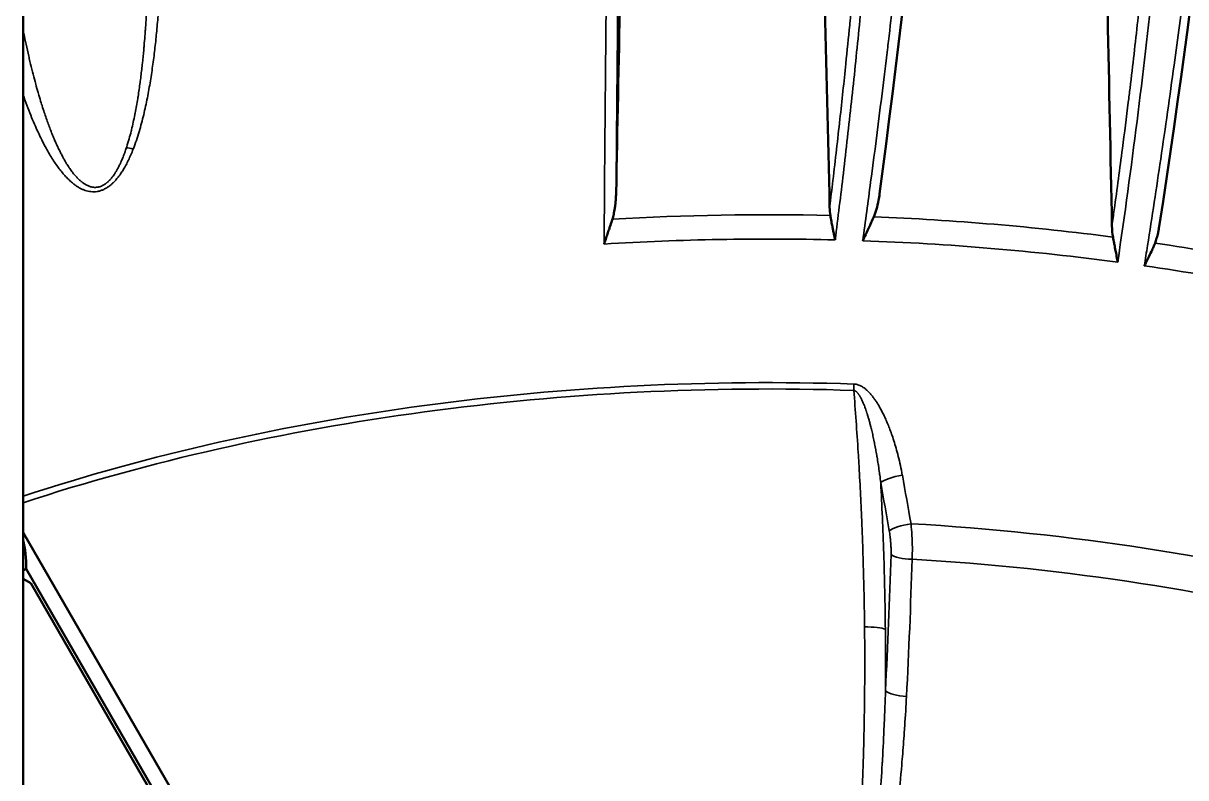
# Model space of a CAD drawing. Header units: millimetres. Extents: x 40 to 2195, y 40 to 1687.
# Drawn here: x 462 to 517.1, y 362.1 to 397.8 of the extents above; entities that cross this region are included whole.
import ezdxf

# ---------------------------------------------------------------- set-up
doc = ezdxf.new("R2010")
doc.units = ezdxf.units.MM
doc.header["$LTSCALE"] = 8
doc.layers.add('Visible (ISO)', color=7, linetype='Continuous', lineweight=50)
doc.layers.add('Visible Narrow (ISO)', color=7, linetype='Continuous', lineweight=35)

msp = doc.modelspace()

# ---------------------------------------------------------------- linework, layer by layer
at = {"layer": 'Visible (ISO)'}
for p, q in [((462.017, 469.69), (462.017, 351.447)), ((480.912, 340.958), (462.017, 373.686)), ((462.158, 371.973), (462.017, 371.891)), ((480.276, 340.591), (462.158, 371.973)), ((462.37, 371.286), (462.017, 371.49)), ((462.017, 371.49), (462.017, 351.447)), ((462.37, 371.286), (481.109, 338.83))]:
    msp.add_line(p, q, dxfattribs=at)
for centre, major_axis, ratio, start_param, end_param in [((497.287, 385.064), (81, 0), 0.57735, 0.064234, 1.506562), ((497.287, 385.064), (81, 0), 0.57735, 0.066811, 1.503985), ((500.82, 389.963), (-0.277, -1.797), 0.295629, 5.256042, 5.530059), ((514.154, 388.867), (-0.188, -1.763), 0.297698, 5.116794, 5.480805), ((459.33, 370.34), (-1.3, -4.853), 0.517638, 2.048455, 2.366015)]:
    msp.add_ellipse(centre, major_axis=major_axis, ratio=ratio, start_param=start_param, end_param=end_param, dxfattribs=at)
for points in [[(506.101, 426.256), (505.452, 414.73), (504.27, 402.415), (502.586, 389.731)], [(519.819, 424.724), (519.127, 413.166), (517.786, 400.851), (515.836, 388.19)], [(490.104, 389.771), (490.166, 392.849), (490.228, 395.927), (490.291, 399.005)], [(499.981, 399.168), (500.061, 395.813), (500.142, 392.459), (500.222, 389.104)], [(513.394, 398.172), (513.462, 394.856), (513.529, 391.541), (513.597, 388.225)]]:
    msp.add_open_spline(points, degree=3, dxfattribs=at)
for points, knots in [([(490.104, 389.771), (490.102, 389.7), (490.099, 389.632), (490.096, 389.567), (490.092, 389.501), (490.088, 389.439), (490.082, 389.379), (490.077, 389.319), (490.071, 389.262), (490.064, 389.207), (490.058, 389.152), (490.05, 389.1), (490.043, 389.049), (490.035, 388.999), (490.027, 388.951), (490.018, 388.904), (490.009, 388.858), (490, 388.813), (489.991, 388.77), (489.981, 388.728), (489.971, 388.686), (489.96, 388.646), (489.95, 388.606), (489.939, 388.568), (489.927, 388.53)], [0, 0, 0, 0, 0.125, 0.125, 0.125, 0.25, 0.25, 0.25, 0.375, 0.375, 0.375, 0.5, 0.5, 0.5, 0.625, 0.625, 0.625, 0.75, 0.75, 0.75, 0.875, 0.875, 0.875, 1, 1, 1, 1]), ([(502.586, 389.731), (502.573, 389.628), (502.556, 389.526), (502.48, 389.126), (502.404, 388.859), (502.315, 388.644)], [0.0605566, 0.0605566, 0.0605566, 0.0605566, 0.0975129, 0.0975129, 0.2085627, 0.2085627, 0.2085627, 0.2085627]), ([(489.534, 387.355), (489.568, 387.458), (489.602, 387.558), (489.635, 387.656), (489.649, 387.698), (489.664, 387.739), (489.678, 387.78), (489.691, 387.818), (489.704, 387.856), (489.716, 387.893), (489.74, 387.962), (489.763, 388.029), (489.785, 388.095), (489.794, 388.121), (489.803, 388.146), (489.811, 388.172), (489.844, 388.269), (489.875, 388.363), (489.903, 388.454), (489.912, 388.48), (489.92, 388.505), (489.927, 388.53)], [0, 0, 0, 0, 0.233103, 0.233103, 0.233103, 0.3333333, 0.3333333, 0.3333333, 0.4270182, 0.4270182, 0.4270182, 0.5993232, 0.5993232, 0.5993232, 0.6666667, 0.6666667, 0.6666667, 0.9260887, 0.9260887, 0.9260887, 1, 1, 1, 1]), ([(500.255, 388.708), (500.269, 388.618), (500.285, 388.523), (500.308, 388.403), (500.312, 388.38), (500.33, 388.284), (500.345, 388.209), (500.372, 388.08), (500.383, 388.026), (500.408, 387.905), (500.422, 387.836), (500.45, 387.702), (500.464, 387.637), (500.479, 387.564), (500.48, 387.558), (500.482, 387.551)], [0, 0, 0, 0, 0.2714706, 0.2714706, 0.3333333, 0.3333333, 0.532118, 0.532118, 0.6666667, 0.6666667, 0.8333333, 0.8333333, 0.985316, 0.985316, 1, 1, 1, 1]), ([(501.789, 387.512), (501.837, 387.611), (501.883, 387.708), (501.928, 387.801), (501.948, 387.842), (501.967, 387.882), (501.986, 387.921), (502.03, 388.014), (502.073, 388.105), (502.114, 388.193), (502.131, 388.228), (502.147, 388.263), (502.163, 388.298), (502.207, 388.395), (502.249, 388.488), (502.287, 388.578), (502.296, 388.6), (502.306, 388.622), (502.315, 388.644)], [0, 0, 0, 0, 0.2328423, 0.2328423, 0.2328423, 0.3333333, 0.3333333, 0.3333333, 0.5705929, 0.5705929, 0.5705929, 0.6666667, 0.6666667, 0.6666667, 0.9343903, 0.9343903, 0.9343903, 1, 1, 1, 1]), ([(515.836, 388.19), (515.828, 388.139), (515.82, 388.09), (515.811, 388.043), (515.801, 387.991), (515.791, 387.94), (515.781, 387.893), (515.77, 387.845), (515.76, 387.799), (515.748, 387.755), (515.737, 387.711), (515.726, 387.67), (515.714, 387.629), (515.702, 387.589), (515.69, 387.55), (515.677, 387.513), (515.665, 387.475), (515.652, 387.439), (515.638, 387.404)], [0.3454102, 0.3454102, 0.3454102, 0.3454102, 0.4444444, 0.4444444, 0.4444444, 0.5555556, 0.5555556, 0.5555556, 0.6666667, 0.6666667, 0.6666667, 0.7777778, 0.7777778, 0.7777778, 0.8888889, 0.8888889, 0.8888889, 1, 1, 1, 1]), ([(513.646, 387.682), (513.662, 387.591), (513.679, 387.496), (513.698, 387.397), (513.703, 387.373), (513.708, 387.348), (513.713, 387.323), (513.73, 387.232), (513.749, 387.137), (513.768, 387.04), (513.775, 387.003), (513.782, 386.966), (513.789, 386.929), (513.809, 386.83), (513.828, 386.727), (513.847, 386.621), (513.854, 386.581), (513.862, 386.54), (513.869, 386.499)], [0, 0, 0, 0, 0.2673068, 0.2673068, 0.2673068, 0.3333333, 0.3333333, 0.3333333, 0.5761653, 0.5761653, 0.5761653, 0.6666667, 0.6666667, 0.6666667, 0.9075225, 0.9075225, 0.9075225, 1, 1, 1, 1]), ([(515.13, 386.323), (515.178, 386.417), (515.224, 386.508), (515.269, 386.597), (515.288, 386.636), (515.307, 386.674), (515.326, 386.713), (515.374, 386.81), (515.42, 386.904), (515.462, 386.995), (515.474, 387.021), (515.486, 387.047), (515.498, 387.072), (515.514, 387.109), (515.53, 387.145), (515.546, 387.18), (515.568, 387.233), (515.59, 387.284), (515.61, 387.334), (515.62, 387.357), (515.629, 387.381), (515.638, 387.404)], [0, 0, 0, 0, 0.2315236, 0.2315236, 0.2315236, 0.3333333, 0.3333333, 0.3333333, 0.5927792, 0.5927792, 0.5927792, 0.6666667, 0.6666667, 0.6666667, 0.7725476, 0.7725476, 0.7725476, 0.9274699, 0.9274699, 0.9274699, 1, 1, 1, 1])]:
    msp.add_open_spline(points, degree=3, knots=knots, dxfattribs=at)
at = {"layer": 'Visible Narrow (ISO)'}
for centre, major_axis, ratio, start_param, end_param in [((467.612, 391.525), (-0.933, 0.361), 0.187661, 5.210874, 5.642229), ((497.287, 346.16), (73.756, 0), 0.57735, 1.530547, 1.670746), ((497.287, 346.16), (73.756, 0), 0.57735, 1.347141, 1.502576), ((497.287, 345.118), (73.567, 0), 0.57735, 1.527357, 1.676378), ((497.287, 345.118), (73.567, 0), 0.57735, 1.343443, 1.509555), ((497.287, 346.16), (73.756, 0), 0.57735, 1.16428, 1.319345), ((497.287, 345.118), (73.567, 0), 0.57735, 1.160106, 1.325816), ((497.287, 339.518), (71.487, 0), 0.57735, 1.513582, 2.086762), ((497.287, 339.295), (71.35, 0), 0.57735, 1.513582, 2.087853), ((501.32, 380.426), (-0.033, -0.999), 0.046688, 1.567779, 1.874506), ((503.579, 376.129), (-0.984, -0.177), 0.257481, 4.578781, 5.923373), ((449.047, 322.32), (15.023, -179.791), 0.339591, 1.834482, 1.847845), ((448.096, 322.295), (14.585, -178.896), 0.340227, 1.834795, 1.848154), ((503.984, 373.843), (-0.985, -0.172), 0.245364, 4.57592, 5.924528), ((497.287, 334.29), (69.297, 0), 0.57735, 1.145328, 1.472666), ((463.546, 404.976), (9.254, -113.514), 0.340227, 1.194588, 1.254365), ((504.066, 372.722), (-1, 0.03), 0.292612, 0.36377, 1.640836), ((464.203, 405.027), (9.339, -114.462), 0.340307, 1.194573, 1.254353), ((497.287, 333.186), (-68.312, 0), 0.57735, 4.289099, 4.61208), ((501.924, 369.026), (1, 0.011), 0.191824, 0.354547, 1.617913), ((503.803, 366.276), (-0.999, 0.052), 0.345479, 0.371003, 1.64827)]:
    msp.add_ellipse(centre, major_axis=major_axis, ratio=ratio, start_param=start_param, end_param=end_param, dxfattribs=at)
for points, knots in [([(489.534, 387.355), (489.535, 387.537), (489.537, 387.718), (489.561, 391.019), (489.588, 394.111), (489.63, 398.414), (489.642, 399.652), (489.672, 402.387), (489.688, 403.881), (489.735, 407.796), (489.766, 410.201), (489.805, 413.052), (489.812, 413.521), (489.845, 415.837), (489.873, 417.668), (489.94, 421.885), (489.98, 424.257), (490.023, 426.599)], [0, 0, 0, 0, 0.013233, 0.013233, 0.240908, 0.240908, 0.333333, 0.333333, 0.446064, 0.446064, 0.630289, 0.630289, 0.666667, 0.666667, 0.810189, 0.810189, 1, 1, 1, 1]), ([(490.104, 389.771), (490.112, 390.838), (490.12, 391.885), (490.138, 393.949), (490.147, 394.966), (490.16, 396.306), (490.163, 396.647), (490.171, 397.459), (490.175, 397.927), (490.19, 399.36), (490.199, 400.309), (490.219, 402.178), (490.23, 403.096), (490.244, 404.387), (490.249, 404.775), (490.257, 405.448), (490.26, 405.734), (490.27, 406.572), (490.277, 407.119), (490.29, 408.189), (490.297, 408.713), (490.31, 409.762), (490.317, 410.287), (490.331, 411.328), (490.338, 411.844), (490.347, 412.505), (490.349, 412.652), (490.358, 413.247), (490.364, 413.693), (490.377, 414.582), (490.383, 415.025), (490.396, 415.911), (490.403, 416.353), (490.416, 417.238), (490.423, 417.68), (490.435, 418.494), (490.441, 418.866), (490.448, 419.274), (490.448, 419.306), (490.459, 419.968), (490.469, 420.605), (490.49, 421.887), (490.501, 422.531), (490.523, 423.818), (490.534, 424.462), (490.553, 425.518), (490.56, 425.927), (490.567, 426.338)], [0, 0, 0, 0, 0.0701632, 0.0701632, 0.1412232, 0.1412232, 0.1657542, 0.1657542, 0.2, 0.2, 0.2717497, 0.2717497, 0.3444086, 0.3444086, 0.3762023, 0.3762023, 0.4, 0.4, 0.4466129, 0.4466129, 0.4924803, 0.4924803, 0.5394659, 0.5394659, 0.5864514, 0.5864514, 0.6, 0.6, 0.6411749, 0.6411749, 0.6822467, 0.6822467, 0.7231401, 0.7231401, 0.7635543, 0.7635543, 0.7970717, 0.7970717, 0.8, 0.8, 0.8561288, 0.8561288, 0.9114752, 0.9114752, 0.9658298, 0.9658298, 1, 1, 1, 1]), ([(500.222, 389.104), (500.274, 389.529), (500.325, 389.95), (500.492, 391.356), (500.603, 392.322), (500.806, 394.161), (500.899, 395.036), (501.051, 396.512), (501.112, 397.124), (501.174, 397.755), (501.177, 397.787), (501.239, 398.43), (501.295, 399.029), (501.404, 400.216), (501.456, 400.804), (501.519, 401.541), (501.533, 401.7), (501.602, 402.515), (501.654, 403.157), (501.717, 403.949), (501.729, 404.111), (501.791, 404.91), (501.837, 405.535), (501.905, 406.486), (501.928, 406.821), (501.994, 407.793), (502.035, 408.42), (502.092, 409.335), (502.11, 409.632), (502.163, 410.542), (502.197, 411.143), (502.231, 411.781), (502.234, 411.83), (502.269, 412.504), (502.299, 413.115), (502.346, 414.121), (502.364, 414.523), (502.398, 415.325), (502.415, 415.724), (502.452, 416.704), (502.473, 417.277), (502.507, 418.35), (502.522, 418.852), (502.541, 419.542), (502.546, 419.738), (502.564, 420.444), (502.576, 420.943), (502.595, 421.932), (502.604, 422.421), (502.613, 423.032), (502.614, 423.162), (502.617, 423.324), (502.617, 423.356), (502.628, 424.217), (502.635, 425.019), (502.639, 426.046), (502.639, 426.296), (502.639, 426.542)], [0, 0, 0, 0, 0.022132, 0.022132, 0.074763, 0.074763, 0.125, 0.125, 0.161747, 0.161747, 0.163689, 0.163689, 0.20119, 0.20119, 0.239406, 0.239406, 0.25, 0.25, 0.29388, 0.29388, 0.305201, 0.305201, 0.350174, 0.350174, 0.375, 0.375, 0.423133, 0.423133, 0.446708, 0.446708, 0.495932, 0.495932, 0.5, 0.5, 0.552444, 0.552444, 0.588272, 0.588272, 0.625, 0.625, 0.679741, 0.679741, 0.729804, 0.729804, 0.75, 0.75, 0.802799, 0.802799, 0.856638, 0.856638, 0.871348, 0.871348, 0.875, 0.875, 0.969251, 0.969251, 1, 1, 1, 1]), ([(503.113, 426.678), (503.111, 425.485), (503.102, 424.286), (503.067, 421.879), (503.042, 420.672), (502.976, 418.251), (502.935, 417.038), (502.862, 415.223), (502.836, 414.625), (502.755, 412.865), (502.695, 411.699), (502.56, 409.359), (502.486, 408.186), (502.323, 405.836), (502.236, 404.659), (502.073, 402.634), (502.002, 401.787), (501.827, 399.798), (501.721, 398.653), (501.496, 396.369), (501.379, 395.231), (501.132, 392.965), (501.004, 391.838), (500.746, 389.658), (500.616, 388.606), (500.482, 387.551)], [0, 0, 0, 0, 0.0960863, 0.0960863, 0.1917614, 0.1917614, 0.2868387, 0.2868387, 0.3333333, 0.3333333, 0.4234197, 0.4234197, 0.5132293, 0.5132293, 0.6026977, 0.6026977, 0.6666667, 0.6666667, 0.7527812, 0.7527812, 0.8380183, 0.8380183, 0.9219554, 0.9219554, 1, 1, 1, 1]), ([(501.789, 387.512), (501.917, 388.436), (502.041, 389.358), (502.443, 392.385), (502.708, 394.482), (502.976, 396.701), (502.992, 396.833), (503.165, 398.277), (503.317, 399.585), (503.564, 401.786), (503.662, 402.681), (503.933, 405.218), (504.1, 406.855), (504.331, 409.234), (504.402, 409.984), (504.569, 411.804), (504.664, 412.872), (504.884, 415.445), (505.005, 416.945), (505.25, 420.194), (505.371, 421.939), (505.542, 424.634), (505.599, 425.593), (505.653, 426.548)], [0, 0, 0, 0, 0.0683729, 0.0683729, 0.2248749, 0.2248749, 0.2348004, 0.2348004, 0.3333333, 0.3333333, 0.401161, 0.401161, 0.5261499, 0.5261499, 0.583884, 0.583884, 0.6666667, 0.6666667, 0.7841986, 0.7841986, 0.9228005, 0.9228005, 1, 1, 1, 1]), ([(513.597, 388.225), (513.633, 388.477), (513.668, 388.727), (513.842, 389.971), (513.972, 390.939), (514.191, 392.627), (514.283, 393.357), (514.398, 394.295), (514.425, 394.519), (514.518, 395.287), (514.581, 395.822), (514.703, 396.885), (514.762, 397.412), (514.866, 398.366), (514.913, 398.797), (514.979, 399.425), (515, 399.628), (515.095, 400.553), (515.165, 401.26), (515.292, 402.589), (515.35, 403.214), (515.421, 404.012), (515.437, 404.197), (515.508, 405.005), (515.559, 405.613), (515.655, 406.802), (515.7, 407.383), (515.754, 408.119), (515.767, 408.288), (515.822, 409.047), (515.862, 409.623), (515.932, 410.682), (515.963, 411.167), (516.001, 411.797), (516.01, 411.952), (516.052, 412.654), (516.082, 413.188), (516.132, 414.133), (516.153, 414.547), (516.179, 415.094), (516.186, 415.235), (516.216, 415.884), (516.238, 416.379), (516.272, 417.223), (516.286, 417.578), (516.304, 418.057), (516.309, 418.186), (516.331, 418.807), (516.346, 419.286), (516.369, 420.043), (516.377, 420.329), (516.387, 420.73), (516.39, 420.849), (516.404, 421.389), (516.413, 421.8), (516.426, 422.488), (516.432, 422.77), (516.438, 423.159), (516.44, 423.27), (516.451, 424.038), (516.458, 424.673), (516.463, 425.283)], [0, 0, 0, 0, 0.0122011, 0.0122011, 0.0610458, 0.0610458, 0.1, 0.1, 0.1123375, 0.1123375, 0.1427146, 0.1427146, 0.1737718, 0.1737718, 0.2, 0.2, 0.2125958, 0.2125958, 0.2579239, 0.2579239, 0.3, 0.3, 0.3128323, 0.3128323, 0.3564162, 0.3564162, 0.4, 0.4, 0.413088, 0.413088, 0.459231, 0.459231, 0.5, 0.5, 0.5133371, 0.5133371, 0.5611729, 0.5611729, 0.6, 0.6, 0.613589, 0.613589, 0.6629788, 0.6629788, 0.7, 0.7, 0.7138372, 0.7138372, 0.7669366, 0.7669366, 0.8, 0.8, 0.8140976, 0.8140976, 0.8642643, 0.8642643, 0.9, 0.9, 0.9143097, 0.9143097, 1, 1, 1, 1]), ([(516.999, 425.389), (516.969, 421.267), (516.833, 417.067), (516.59, 412.796), (516.347, 408.526), (515.997, 404.185), (515.543, 399.797), (515.089, 395.409), (514.531, 390.973), (513.869, 386.499)], [0, 0, 0, 0, 0.3333333, 0.3333333, 0.3333333, 0.6666667, 0.6666667, 0.6666667, 1, 1, 1, 1]), ([(515.13, 386.323), (515.18, 386.642), (515.231, 386.96), (515.281, 387.278), (515.496, 388.65), (515.704, 390.017), (515.906, 391.381), (516.126, 392.871), (516.337, 394.356), (516.54, 395.835), (516.712, 397.089), (516.877, 398.338), (517.037, 399.583), (517.092, 400.014), (517.146, 400.444), (517.2, 400.874), (517.432, 402.731), (517.65, 404.577), (517.854, 406.412), (518.057, 408.242), (518.246, 410.06), (518.421, 411.865), (518.442, 412.079), (518.462, 412.293), (518.482, 412.507), (518.618, 413.931), (518.745, 415.346), (518.862, 416.753), (518.984, 418.209), (519.096, 419.656), (519.199, 421.094), (519.293, 422.407), (519.379, 423.711), (519.456, 425.008)], [0, 0, 0, 0, 0.0237524, 0.0237524, 0.0237524, 0.1262562, 0.1262562, 0.1262562, 0.2383342, 0.2383342, 0.2383342, 0.3333333, 0.3333333, 0.3333333, 0.3661949, 0.3661949, 0.3661949, 0.5082401, 0.5082401, 0.5082401, 0.649873, 0.649873, 0.649873, 0.6666667, 0.6666667, 0.6666667, 0.778542, 0.778542, 0.778542, 0.8942946, 0.8942946, 0.8942946, 1, 1, 1, 1]), ([(468.548, 409.159), (468.563, 408.618), (468.59, 407.571), (468.614, 406.115), (468.624, 404.76), (468.62, 403.496), (468.603, 402.314), (468.574, 401.204), (468.532, 400.155), (468.478, 399.17), (468.414, 398.265), (468.342, 397.443), (468.261, 396.663), (468.164, 395.881), (468.044, 395.079), (467.901, 394.279), (467.729, 393.482), (467.517, 392.678), (467.333, 392.127), (467.226, 391.851)], [0, 0, 0, 0, 0.0588235, 0.1176471, 0.1764706, 0.2352941, 0.2941176, 0.3529412, 0.4117647, 0.4705882, 0.5294118, 0.5882353, 0.6470588, 0.7058824, 0.7647059, 0.8235294, 0.8823529, 0.9411765, 1, 1, 1, 1]), ([(467.947, 407.158), (467.953, 406.9), (467.958, 406.647), (467.962, 406.399), (467.966, 406.174), (467.97, 405.953), (467.973, 405.735), (467.976, 405.483), (467.979, 405.235), (467.982, 404.992), (467.984, 404.796), (467.985, 404.603), (467.986, 404.413), (467.988, 404.166), (467.988, 403.924), (467.989, 403.686), (467.989, 403.515), (467.989, 403.347), (467.988, 403.181), (467.987, 402.939), (467.986, 402.702), (467.984, 402.47), (467.983, 402.322), (467.981, 402.175), (467.979, 402.03), (467.976, 401.793), (467.973, 401.561), (467.968, 401.333), (467.966, 401.204), (467.963, 401.076), (467.96, 400.95), (467.954, 400.717), (467.948, 400.488), (467.941, 400.264), (467.938, 400.152), (467.934, 400.042), (467.93, 399.932), (467.922, 399.703), (467.913, 399.48), (467.904, 399.262), (467.9, 399.167), (467.895, 399.073), (467.891, 398.98), (467.88, 398.759), (467.869, 398.544), (467.857, 398.337), (467.852, 398.258), (467.848, 398.181), (467.843, 398.104), (467.832, 397.933), (467.822, 397.768), (467.81, 397.606), (467.808, 397.569), (467.805, 397.532), (467.802, 397.496), (467.798, 397.431), (467.793, 397.366), (467.788, 397.302), (467.777, 397.157), (467.765, 397.014), (467.753, 396.872), (467.749, 396.817), (467.744, 396.762), (467.739, 396.708), (467.734, 396.653), (467.729, 396.597), (467.724, 396.542), (467.705, 396.339), (467.685, 396.135), (467.663, 395.93), (467.658, 395.882), (467.653, 395.833), (467.647, 395.784), (467.624, 395.571), (467.598, 395.355), (467.57, 395.139), (467.565, 395.098), (467.559, 395.056), (467.554, 395.014), (467.524, 394.791), (467.492, 394.569), (467.457, 394.347), (467.451, 394.313), (467.446, 394.279), (467.44, 394.244), (467.403, 394.015), (467.363, 393.787), (467.318, 393.558), (467.313, 393.531), (467.308, 393.504), (467.302, 393.477), (467.255, 393.241), (467.204, 393.004), (467.145, 392.764), (467.14, 392.745), (467.135, 392.725), (467.13, 392.705), (467.068, 392.458), (466.999, 392.208), (466.918, 391.957), (466.914, 391.944), (466.909, 391.931), (466.905, 391.919)], [0.0588338, 0.0588338, 0.0588338, 0.0588338, 0.0896614, 0.0896614, 0.0896614, 0.1176471, 0.1176471, 0.1176471, 0.1501695, 0.1501695, 0.1501695, 0.1764706, 0.1764706, 0.1764706, 0.2106645, 0.2106645, 0.2106645, 0.2352941, 0.2352941, 0.2352941, 0.2711646, 0.2711646, 0.2711646, 0.2941176, 0.2941176, 0.2941176, 0.3316501, 0.3316501, 0.3316501, 0.3529412, 0.3529412, 0.3529412, 0.3921546, 0.3921546, 0.3921546, 0.4117647, 0.4117647, 0.4117647, 0.4526837, 0.4526837, 0.4526837, 0.4705882, 0.4705882, 0.4705882, 0.5132063, 0.5132063, 0.5132063, 0.5294118, 0.5294118, 0.5294118, 0.565375, 0.565375, 0.565375, 0.5736266, 0.5736266, 0.5736266, 0.5882353, 0.5882353, 0.5882353, 0.6213632, 0.6213632, 0.6213632, 0.6340921, 0.6340921, 0.6340921, 0.6470588, 0.6470588, 0.6470588, 0.6946342, 0.6946342, 0.6946342, 0.7058824, 0.7058824, 0.7058824, 0.7551917, 0.7551917, 0.7551917, 0.7647059, 0.7647059, 0.7647059, 0.815667, 0.815667, 0.815667, 0.8235294, 0.8235294, 0.8235294, 0.8761526, 0.8761526, 0.8761526, 0.8823529, 0.8823529, 0.8823529, 0.9366609, 0.9366609, 0.9366609, 0.9411765, 0.9411765, 0.9411765, 0.9971517, 0.9971517, 0.9971517, 1, 1, 1, 1]), ([(466.905, 391.919), (466.903, 391.912), (466.901, 391.905), (466.875, 391.829), (466.852, 391.761), (466.824, 391.684), (466.82, 391.672), (466.813, 391.653), (466.81, 391.645), (466.78, 391.564), (466.753, 391.493), (466.722, 391.417), (466.718, 391.409), (466.691, 391.342), (466.666, 391.285), (466.639, 391.225), (466.636, 391.219), (466.629, 391.204), (466.625, 391.195), (466.596, 391.132), (466.571, 391.08), (466.544, 391.027), (466.543, 391.025), (466.537, 391.013), (466.532, 391.004), (466.501, 390.945), (466.475, 390.897), (466.444, 390.842), (466.438, 390.833), (466.408, 390.78), (466.382, 390.739), (466.35, 390.69), (466.344, 390.681), (466.316, 390.638), (466.293, 390.606), (466.267, 390.571), (466.264, 390.567), (466.255, 390.555), (466.249, 390.546), (466.226, 390.517), (466.21, 390.496), (466.184, 390.466), (466.175, 390.455), (466.158, 390.436), (466.151, 390.428), (466.126, 390.4), (466.109, 390.381), (466.085, 390.357), (466.078, 390.35), (466.064, 390.336), (466.056, 390.329), (466.034, 390.308), (466.019, 390.294), (465.995, 390.273), (465.985, 390.265), (465.967, 390.25), (465.958, 390.243), (465.929, 390.221), (465.909, 390.206), (465.882, 390.188), (465.876, 390.184), (465.86, 390.173), (465.849, 390.167), (465.816, 390.147), (465.793, 390.134), (465.765, 390.121), (465.761, 390.119), (465.745, 390.111), (465.734, 390.106), (465.695, 390.09), (465.668, 390.08), (465.628, 390.068), (465.615, 390.065), (465.576, 390.055), (465.549, 390.05), (465.509, 390.044), (465.496, 390.043), (465.456, 390.04), (465.43, 390.039), (465.39, 390.04), (465.376, 390.041), (465.337, 390.044), (465.313, 390.047), (465.274, 390.054), (465.26, 390.057), (465.222, 390.066), (465.199, 390.072), (465.162, 390.084), (465.147, 390.089), (465.111, 390.103), (465.09, 390.112), (465.055, 390.128), (465.04, 390.135), (465.006, 390.152), (464.986, 390.163), (464.952, 390.183), (464.937, 390.192), (464.903, 390.213), (464.884, 390.226), (464.85, 390.25), (464.834, 390.261), (464.8, 390.287), (464.782, 390.301), (464.746, 390.33), (464.73, 390.344), (464.695, 390.375), (464.676, 390.392), (464.64, 390.426), (464.622, 390.444), (464.586, 390.48), (464.567, 390.5), (464.529, 390.54), (464.51, 390.562), (464.472, 390.605), (464.453, 390.627), (464.414, 390.674), (464.394, 390.699), (464.355, 390.749), (464.336, 390.773), (464.296, 390.828), (464.274, 390.858), (464.234, 390.915), (464.215, 390.941), (464.174, 391.003), (464.151, 391.038), (464.11, 391.102), (464.092, 391.131), (464.049, 391.2), (464.025, 391.24), (463.983, 391.312), (463.966, 391.342), (463.923, 391.418), (463.897, 391.464), (463.855, 391.543), (463.838, 391.575), (463.795, 391.658), (463.769, 391.71), (463.726, 391.797), (463.71, 391.83), (463.666, 391.921), (463.639, 391.98), (463.595, 392.075), (463.58, 392.11), (463.535, 392.21), (463.506, 392.276), (463.462, 392.381), (463.447, 392.417), (463.401, 392.528), (463.371, 392.603), (463.325, 392.719), (463.31, 392.757), (463.264, 392.878), (463.231, 392.964), (463.185, 393.091), (463.171, 393.131), (463.123, 393.264), (463.089, 393.362), (463.041, 393.502), (463.028, 393.543), (462.979, 393.689), (462.943, 393.799), (462.895, 393.952), (462.882, 393.994), (462.832, 394.154), (462.795, 394.276), (462.746, 394.443), (462.734, 394.485), (462.684, 394.659), (462.646, 394.794), (462.597, 394.975), (462.585, 395.017), (462.535, 395.205), (462.496, 395.355), (462.446, 395.551), (462.436, 395.593), (462.385, 395.796), (462.345, 395.963), (462.294, 396.178), (462.285, 396.219), (462.233, 396.442), (462.191, 396.629), (462.14, 396.864), (462.131, 396.905), (462.087, 397.11), (462.052, 397.279), (462.017, 397.454)], [0, 0, 0, 0, 0.0016282, 0.0016282, 0.0186497, 0.0186497, 0.0217391, 0.0217391, 0.0237733, 0.0237733, 0.0434783, 0.0434783, 0.045922, 0.045922, 0.0632661, 0.0632661, 0.0652174, 0.0652174, 0.0680703, 0.0680703, 0.085929, 0.085929, 0.0869565, 0.0869565, 0.0902205, 0.0902205, 0.1086957, 0.1086957, 0.1123683, 0.1123683, 0.1304348, 0.1304348, 0.1345224, 0.1345224, 0.1503734, 0.1503734, 0.1521739, 0.1521739, 0.1566308, 0.1566308, 0.1676367, 0.1676367, 0.173913, 0.173913, 0.1788526, 0.1788526, 0.1910151, 0.1910151, 0.1956522, 0.1956522, 0.2009937, 0.2009937, 0.2110181, 0.2110181, 0.2173913, 0.2173913, 0.2230472, 0.2230472, 0.2355967, 0.2355967, 0.2391304, 0.2391304, 0.2452497, 0.2452497, 0.2585586, 0.2585586, 0.2608696, 0.2608696, 0.2674066, 0.2674066, 0.2826087, 0.2826087, 0.2895444, 0.2895444, 0.3043478, 0.3043478, 0.3116902, 0.3116902, 0.326087, 0.326087, 0.3338445, 0.3338445, 0.3478261, 0.3478261, 0.3559886, 0.3559886, 0.3695652, 0.3695652, 0.3781607, 0.3781607, 0.3913043, 0.3913043, 0.4003016, 0.4003016, 0.4130435, 0.4130435, 0.4224411, 0.4224411, 0.4347826, 0.4347826, 0.4445883, 0.4445883, 0.4565217, 0.4565217, 0.4667326, 0.4667326, 0.4782609, 0.4782609, 0.4888772, 0.4888772, 0.5, 0.5, 0.5110313, 0.5110313, 0.5217391, 0.5217391, 0.5331791, 0.5331791, 0.5434783, 0.5434783, 0.5553255, 0.5553255, 0.5652174, 0.5652174, 0.5774748, 0.5774748, 0.5869565, 0.5869565, 0.5996239, 0.5996239, 0.6086957, 0.6086957, 0.621778, 0.621778, 0.6304348, 0.6304348, 0.6439187, 0.6439187, 0.6521739, 0.6521739, 0.6660653, 0.6660653, 0.673913, 0.673913, 0.6882135, 0.6882135, 0.6956522, 0.6956522, 0.7103616, 0.7103616, 0.7173913, 0.7173913, 0.7325087, 0.7325087, 0.7391304, 0.7391304, 0.7546593, 0.7546593, 0.7608696, 0.7608696, 0.7768084, 0.7768084, 0.7826087, 0.7826087, 0.7989572, 0.7989572, 0.8043478, 0.8043478, 0.8211052, 0.8211052, 0.826087, 0.826087, 0.8432481, 0.8432481, 0.8478261, 0.8478261, 0.8653968, 0.8653968, 0.8695652, 0.8695652, 0.8875453, 0.8875453, 0.8913043, 0.8913043, 0.9061944, 0.9061944, 0.9061944, 0.9061944]), ([(467.226, 391.851), (467.189, 391.757), (467.152, 391.666), (467.114, 391.58), (467.077, 391.493), (467.039, 391.411), (467.001, 391.332), (466.964, 391.254), (466.926, 391.179), (466.888, 391.108), (466.85, 391.037), (466.811, 390.969), (466.773, 390.906), (466.735, 390.842), (466.697, 390.782), (466.658, 390.724), (466.62, 390.667), (466.582, 390.613), (466.543, 390.563), (466.505, 390.512), (466.466, 390.464), (466.426, 390.418), (466.387, 390.372), (466.347, 390.329), (466.307, 390.289), (466.268, 390.25), (466.23, 390.214), (466.191, 390.18), (466.152, 390.147), (466.114, 390.116), (466.072, 390.086), (466.031, 390.056), (465.987, 390.027), (465.942, 390), (465.896, 389.974), (465.849, 389.95), (465.802, 389.929), (465.754, 389.908), (465.706, 389.891), (465.658, 389.876), (465.61, 389.862), (465.561, 389.851), (465.512, 389.844), (465.463, 389.836), (465.415, 389.832), (465.366, 389.831), (465.318, 389.83), (465.27, 389.832), (465.223, 389.837), (465.176, 389.842), (465.13, 389.849), (465.085, 389.859), (465.04, 389.869), (464.996, 389.882), (464.953, 389.896), (464.91, 389.911), (464.868, 389.927), (464.826, 389.945), (464.784, 389.964), (464.743, 389.984), (464.701, 390.007), (464.659, 390.029), (464.617, 390.054), (464.575, 390.081), (464.532, 390.109), (464.489, 390.139), (464.445, 390.172), (464.401, 390.205), (464.356, 390.24), (464.31, 390.279), (464.264, 390.319), (464.217, 390.361), (464.17, 390.407), (464.122, 390.452), (464.074, 390.501), (464.025, 390.554), (463.976, 390.607), (463.927, 390.663), (463.877, 390.723), (463.826, 390.783), (463.776, 390.846), (463.725, 390.913), (463.673, 390.981), (463.622, 391.052), (463.57, 391.126), (463.518, 391.201), (463.466, 391.279), (463.414, 391.361), (463.361, 391.443), (463.309, 391.528), (463.256, 391.618), (463.203, 391.708), (463.149, 391.802), (463.095, 391.9), (463.041, 391.999), (462.987, 392.103), (462.931, 392.212), (462.876, 392.321), (462.82, 392.435), (462.764, 392.555), (462.707, 392.676), (462.65, 392.802), (462.591, 392.934), (462.533, 393.067), (462.475, 393.206), (462.415, 393.352), (462.356, 393.498), (462.296, 393.65), (462.235, 393.809), (462.175, 393.968), (462.114, 394.134), (462.053, 394.307), (462.041, 394.341), (462.029, 394.376), (462.017, 394.411)], [0, 0, 0, 0, 0.0217391, 0.0217391, 0.0217391, 0.0434783, 0.0434783, 0.0434783, 0.0652174, 0.0652174, 0.0652174, 0.0869565, 0.0869565, 0.0869565, 0.1086957, 0.1086957, 0.1086957, 0.1304348, 0.1304348, 0.1304348, 0.1521739, 0.1521739, 0.1521739, 0.173913, 0.173913, 0.173913, 0.1956522, 0.1956522, 0.1956522, 0.2173913, 0.2173913, 0.2173913, 0.2391304, 0.2391304, 0.2391304, 0.2608696, 0.2608696, 0.2608696, 0.2826087, 0.2826087, 0.2826087, 0.3043478, 0.3043478, 0.3043478, 0.326087, 0.326087, 0.326087, 0.3478261, 0.3478261, 0.3478261, 0.3695652, 0.3695652, 0.3695652, 0.3913043, 0.3913043, 0.3913043, 0.4130435, 0.4130435, 0.4130435, 0.4347826, 0.4347826, 0.4347826, 0.4565217, 0.4565217, 0.4565217, 0.4782609, 0.4782609, 0.4782609, 0.5, 0.5, 0.5, 0.5217391, 0.5217391, 0.5217391, 0.5434783, 0.5434783, 0.5434783, 0.5652174, 0.5652174, 0.5652174, 0.5869565, 0.5869565, 0.5869565, 0.6086957, 0.6086957, 0.6086957, 0.6304348, 0.6304348, 0.6304348, 0.6521739, 0.6521739, 0.6521739, 0.673913, 0.673913, 0.673913, 0.6956522, 0.6956522, 0.6956522, 0.7173913, 0.7173913, 0.7173913, 0.7391304, 0.7391304, 0.7391304, 0.7608696, 0.7608696, 0.7608696, 0.7826087, 0.7826087, 0.7826087, 0.8043478, 0.8043478, 0.8043478, 0.8086909, 0.8086909, 0.8086909, 0.8086909]), ([(501.375, 380.724), (501.398, 380.723), (501.422, 380.721), (501.472, 380.714), (501.498, 380.708), (501.551, 380.695), (501.578, 380.686), (501.632, 380.665), (501.66, 380.653), (501.715, 380.626), (501.742, 380.611), (501.798, 380.576), (501.826, 380.557), (501.883, 380.516), (501.911, 380.494), (501.968, 380.446), (501.997, 380.42), (502.055, 380.364), (502.084, 380.334), (502.142, 380.271), (502.172, 380.237), (502.231, 380.166), (502.261, 380.128), (502.321, 380.048), (502.352, 380.006), (502.413, 379.918), (502.443, 379.871), (502.505, 379.773), (502.536, 379.722), (502.599, 379.614), (502.63, 379.558), (502.693, 379.439), (502.725, 379.377), (502.79, 379.247), (502.822, 379.178), (502.888, 379.035), (502.921, 378.959), (502.987, 378.801), (503.02, 378.719), (503.088, 378.544), (503.122, 378.451), (503.191, 378.255), (503.226, 378.151), (503.297, 377.928), (503.333, 377.81), (503.403, 377.561), (503.438, 377.43), (503.507, 377.159), (503.54, 377.017), (503.604, 376.72), (503.635, 376.565), (503.665, 376.403)], [0.0000006, 0.0000006, 0.0000006, 0.0000006, 0.04, 0.04, 0.08, 0.08, 0.12, 0.12, 0.16, 0.16, 0.2, 0.2, 0.24, 0.24, 0.28, 0.28, 0.32, 0.32, 0.36, 0.36, 0.4, 0.4, 0.44, 0.44, 0.48, 0.48, 0.52, 0.52, 0.56, 0.56, 0.6, 0.6, 0.64, 0.64, 0.68, 0.68, 0.72, 0.72, 0.76, 0.76, 0.8, 0.8, 0.84, 0.84, 0.88, 0.88, 0.92, 0.92, 0.96, 0.96, 1, 1, 1, 1]), ([(501.367, 380.422), (501.404, 379.947), (501.441, 379.463), (501.475, 378.97), (501.51, 378.485), (501.542, 377.99), (501.573, 377.487), (501.584, 377.319), (501.594, 377.151), (501.604, 376.981), (501.63, 376.536), (501.654, 376.085), (501.677, 375.626), (501.7, 375.177), (501.721, 374.721), (501.741, 374.258), (501.755, 373.924), (501.768, 373.587), (501.78, 373.246), (501.798, 372.751), (501.814, 372.248), (501.827, 371.738), (501.841, 371.237), (501.852, 370.729), (501.861, 370.215), (501.867, 369.885), (501.872, 369.552), (501.875, 369.217)], [0.0000007, 0.0000007, 0.0000007, 0.0000007, 0.1442254, 0.1442254, 0.1442254, 0.286103, 0.286103, 0.286103, 0.3333333, 0.3333333, 0.3333333, 0.4573374, 0.4573374, 0.4573374, 0.5789547, 0.5789547, 0.5789547, 0.6666667, 0.6666667, 0.6666667, 0.7941785, 0.7941785, 0.7941785, 0.9195652, 0.9195652, 0.9195652, 0.9999976, 0.9999976, 0.9999976, 0.9999976]), ([(501.367, 380.422), (501.371, 380.421), (501.375, 380.42), (501.379, 380.42), (501.387, 380.418), (501.395, 380.416), (501.403, 380.412), (501.408, 380.411), (501.412, 380.409), (501.417, 380.406), (501.425, 380.403), (501.434, 380.398), (501.442, 380.393), (501.448, 380.39), (501.453, 380.387), (501.459, 380.383), (501.467, 380.377), (501.475, 380.371), (501.483, 380.364), (501.489, 380.359), (501.496, 380.353), (501.502, 380.347), (501.51, 380.34), (501.518, 380.333), (501.525, 380.325), (501.532, 380.317), (501.539, 380.31), (501.546, 380.301), (501.554, 380.293), (501.561, 380.284), (501.568, 380.275), (501.576, 380.265), (501.584, 380.255), (501.592, 380.244), (501.599, 380.235), (501.605, 380.225), (501.612, 380.215), (501.621, 380.202), (501.629, 380.189), (501.638, 380.176), (501.644, 380.165), (501.651, 380.155), (501.657, 380.144), (501.666, 380.129), (501.676, 380.112), (501.685, 380.096), (501.691, 380.085), (501.697, 380.074), (501.703, 380.062), (501.713, 380.044), (501.723, 380.024), (501.733, 380.004), (501.739, 379.992), (501.744, 379.981), (501.75, 379.969), (501.761, 379.947), (501.771, 379.923), (501.782, 379.899), (501.787, 379.888), (501.792, 379.876), (501.798, 379.865), (501.809, 379.838), (501.821, 379.81), (501.833, 379.781), (501.837, 379.77), (501.842, 379.759), (501.846, 379.748), (501.859, 379.717), (501.871, 379.684), (501.884, 379.65), (501.888, 379.64), (501.892, 379.629), (501.896, 379.618), (501.91, 379.582), (501.923, 379.544), (501.937, 379.504), (501.94, 379.495), (501.943, 379.485), (501.947, 379.475), (501.961, 379.433), (501.976, 379.389), (501.99, 379.344), (501.993, 379.335), (501.996, 379.326), (501.999, 379.317), (502.014, 379.269), (502.029, 379.219), (502.045, 379.167), (502.047, 379.159), (502.049, 379.152), (502.052, 379.145), (502.068, 379.089), (502.084, 379.032), (502.101, 378.972), (502.103, 378.966), (502.104, 378.961), (502.106, 378.955), (502.123, 378.892), (502.141, 378.826), (502.159, 378.757), (502.159, 378.753), (502.16, 378.75), (502.161, 378.747), (502.18, 378.675), (502.198, 378.599), (502.217, 378.52), (502.236, 378.44), (502.256, 378.356), (502.275, 378.268), (502.295, 378.18), (502.315, 378.087), (502.335, 377.988), (502.336, 377.981), (502.338, 377.974), (502.339, 377.967), (502.358, 377.875), (502.377, 377.778), (502.397, 377.675), (502.399, 377.662), (502.401, 377.65), (502.403, 377.638), (502.421, 377.545), (502.438, 377.447), (502.456, 377.346), (502.457, 377.338), (502.459, 377.329), (502.46, 377.321), (502.463, 377.303), (502.466, 377.284), (502.469, 377.266), (502.487, 377.159), (502.505, 377.048), (502.523, 376.933), (502.527, 376.908), (502.531, 376.882), (502.534, 376.856), (502.551, 376.745), (502.568, 376.63), (502.584, 376.511), (502.588, 376.478), (502.593, 376.445), (502.597, 376.411), (502.612, 376.295), (502.627, 376.176), (502.642, 376.052)], [0.0000019, 0.0000019, 0.0000019, 0.0000019, 0.0135104, 0.0135104, 0.0135104, 0.04, 0.04, 0.04, 0.0550762, 0.0550762, 0.0550762, 0.08, 0.08, 0.08, 0.096632, 0.096632, 0.096632, 0.12, 0.12, 0.12, 0.1381947, 0.1381947, 0.1381947, 0.16, 0.16, 0.16, 0.1797045, 0.1797045, 0.1797045, 0.2, 0.2, 0.2, 0.2212504, 0.2212504, 0.2212504, 0.24, 0.24, 0.24, 0.2628016, 0.2628016, 0.2628016, 0.28, 0.28, 0.28, 0.3043346, 0.3043346, 0.3043346, 0.32, 0.32, 0.32, 0.3458793, 0.3458793, 0.3458793, 0.36, 0.36, 0.36, 0.3874214, 0.3874214, 0.3874214, 0.4, 0.4, 0.4, 0.4289625, 0.4289625, 0.4289625, 0.44, 0.44, 0.44, 0.4705064, 0.4705064, 0.4705064, 0.48, 0.48, 0.48, 0.5120503, 0.5120503, 0.5120503, 0.52, 0.52, 0.52, 0.5535882, 0.5535882, 0.5535882, 0.56, 0.56, 0.56, 0.5951313, 0.5951313, 0.5951313, 0.6, 0.6, 0.6, 0.6366755, 0.6366755, 0.6366755, 0.64, 0.64, 0.64, 0.6782195, 0.6782195, 0.6782195, 0.68, 0.68, 0.68, 0.7197631, 0.7197631, 0.7197631, 0.76, 0.76, 0.76, 0.8, 0.8, 0.8, 0.8028581, 0.8028581, 0.8028581, 0.84, 0.84, 0.84, 0.8443836, 0.8443836, 0.8443836, 0.8773885, 0.8773885, 0.8773885, 0.88, 0.88, 0.88, 0.8859264, 0.8859264, 0.8859264, 0.92, 0.92, 0.92, 0.9274922, 0.9274922, 0.9274922, 0.96, 0.96, 0.96, 0.9690145, 0.9690145, 0.9690145, 1, 1, 1, 1]), ([(504.076, 374.106), (504.096, 373.922), (504.126, 373.546), (504.144, 372.977), (504.136, 372.607), (504.128, 372.428)], [0.0000068, 0.0000068, 0.0000068, 0.0000068, 0.3333333, 0.6666667, 1, 1, 1, 1]), ([(503.047, 373.767), (503.054, 373.724), (503.061, 373.681), (503.074, 373.595), (503.08, 373.551), (503.087, 373.495), (503.089, 373.482), (503.094, 373.444), (503.096, 373.418), (503.104, 373.348), (503.108, 373.303), (503.116, 373.213), (503.119, 373.168), (503.124, 373.086), (503.126, 373.049), (503.128, 372.983), (503.129, 372.954), (503.131, 372.883), (503.131, 372.841), (503.131, 372.757), (503.131, 372.716), (503.13, 372.665), (503.129, 372.655), (503.129, 372.645)], [0, 0, 0, 0, 0.115998, 0.115998, 0.231989, 0.231989, 0.266864, 0.266864, 0.333333, 0.333333, 0.451577, 0.451577, 0.569427, 0.569427, 0.666667, 0.666667, 0.743916, 0.743916, 0.858414, 0.858414, 0.973059, 0.973059, 1, 1, 1, 1]), ([(501.875, 369.217), (501.88, 368.772), (501.883, 368.333), (501.885, 367.662), (501.885, 367.427), (501.883, 366.759), (501.88, 366.327), (501.876, 365.866), (501.875, 365.832), (501.871, 365.461), (501.866, 365.126), (501.854, 364.458), (501.847, 364.125), (501.832, 363.499), (501.824, 363.204), (501.812, 362.798), (501.808, 362.683), (501.792, 362.184), (501.778, 361.805), (501.747, 361.055), (501.731, 360.683), (501.701, 360.08), (501.689, 359.846), (501.677, 359.614)], [0, 0, 0, 0, 0.126608, 0.126608, 0.19512, 0.19512, 0.323217, 0.323217, 0.333333, 0.333333, 0.434628, 0.434628, 0.53706, 0.53706, 0.629854, 0.629854, 0.666667, 0.666667, 0.790979, 0.790979, 0.917826, 0.917826, 1, 1, 1, 1]), ([(502.861, 369.102), (502.867, 368.607), (502.873, 367.628), (502.87, 366.672), (502.866, 366.2)], [0.0000051, 0.0000051, 0.0000051, 0.0000051, 0.5, 1, 1, 1, 1]), ([(502.866, 366.2), (502.851, 365.694), (502.832, 365.169), (502.808, 364.624), (502.807, 364.597), (502.806, 364.569), (502.805, 364.542), (502.782, 364.023), (502.755, 363.488), (502.724, 362.934), (502.72, 362.865), (502.716, 362.795), (502.712, 362.725), (502.682, 362.207), (502.648, 361.673), (502.61, 361.124)], [0, 0, 0, 0, 0.333333, 0.333333, 0.333333, 0.350104, 0.350104, 0.350104, 0.666667, 0.666667, 0.666667, 0.706159, 0.706159, 0.706159, 1, 1, 1, 1]), ([(503.863, 365.928), (503.839, 365.475), (503.811, 365.007), (503.778, 364.524), (503.774, 364.471), (503.771, 364.417), (503.767, 364.363), (503.741, 363.991), (503.712, 363.609), (503.681, 363.219), (503.667, 363.043), (503.652, 362.866), (503.637, 362.687), (503.588, 362.108), (503.533, 361.51), (503.473, 360.893)], [0, 0, 0, 0, 0.3001691, 0.3001691, 0.3001691, 0.3333333, 0.3333333, 0.3333333, 0.5633149, 0.5633149, 0.5633149, 0.6666667, 0.6666667, 0.6666667, 1, 1, 1, 1])]:
    msp.add_open_spline(points, degree=3, knots=knots, dxfattribs=at)
msp.add_open_spline([(502.642, 376.052), (502.698, 374.971), (502.795, 372.731), (502.848, 370.336), (502.861, 369.102)], degree=3, dxfattribs=at)

doc.saveas('drawing.dxf')
